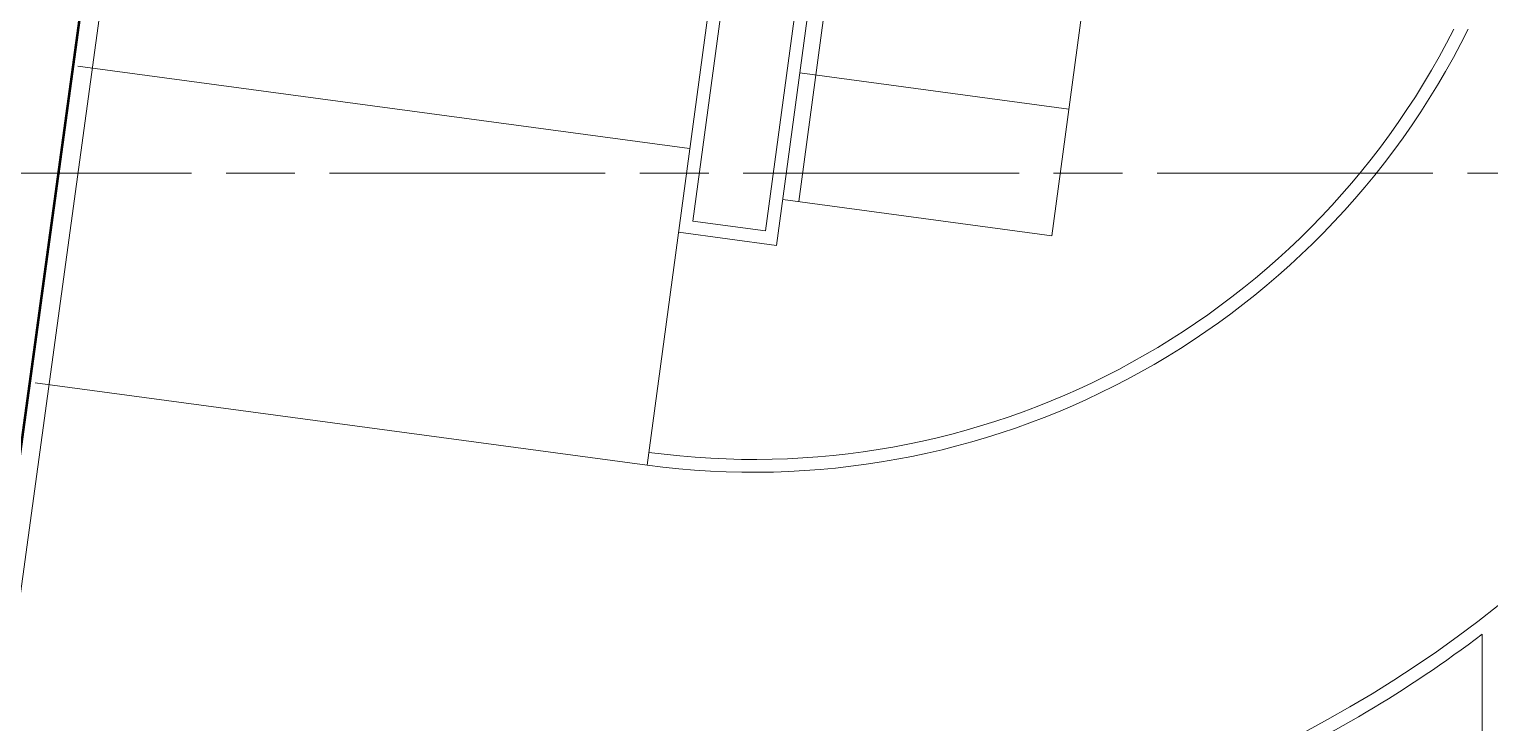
# Model space of a CAD drawing. Header units: millimetres. Extents: x -280308 to 6402717, y -14 to 2073074.
# Drawn here: x -48350 to -36914, y 629273 to 634698 of the extents above; entities that cross this region are included whole.
import ezdxf
from ezdxf.enums import TextEntityAlignment as Align

# ---------------------------------------------------------------- set-up
doc = ezdxf.new("R2010")
doc.units = ezdxf.units.MM
doc.linetypes.add('ACAD_ISO08W100', pattern=[36, 24, -3, 6, -3])
doc.layers.get('0').update_dxf_attribs({"lineweight": 0})
doc.layers.add('A-ANNOTATION', color=144, linetype='Continuous', lineweight=0)
doc.layers.add('A-FURN-EQPM', color=177, linetype='Continuous', lineweight=0)
doc.layers.add('A-TEXT', color=254, linetype='Continuous')
doc.styles.get("Standard").update_dxf_attribs({"font": 'arial.ttf'})

# ---------------------------------------------------------------- blocks, each defined once
blk = doc.blocks.new('A$C834590f0')
at = {"ltscale": 0.25}
for p, q in [((-70323, 714), (-73526, -22668)), ((-67820, -16942), (-66148, -4562)), ((-65562, -6953), (-66633, -14881)), ((-63580, -7220), (-64651, -15148)), ((-67488, -14466), (-72278, -13823)), ((-66623, -13873), (-64517, -14157)), ((-66757, -14864), (-64651, -15148)), ((-67820, -16942), (-72610, -16299)), ((-61281, -20455), (-61281, -18266))]:
    blk.add_line(p, q, dxfattribs=at)
at = {"ltscale": 0.25, "const_width": 20}
blk.add_lwpolyline([(-44, -24263), (0, 0), (-3126, 65), (-32847, 174), (-65523, 65), (-70323, 714), (-73526, -22668), (-68682, -23323), (-34726, -23921), (-16877, -24230), (-44, -24263), (0, 0)], dxfattribs=at)
at = {"ltscale": 0.25}
blk.add_lwpolyline([(-66355, -6104), (-65588, -6207), (-66806, -15224), (-67574, -15120)], dxfattribs=at)
blk.add_lwpolyline([(-66270, -6216), (-65700, -6293), (-66892, -15111), (-67461, -15034)], close=True, dxfattribs=at)
for centre, radius, start, end in [((-66999, -10741), 9350, 262.4048, 342.626), ((-66984, -10752), 6246, 262.3068, 333.5608), ((-66984, -10752), 6146, 262.3068, 333.0963), ((-66999, -10741), 9450, 293.9398, 307.2304)]:
    blk.add_arc(centre, radius, start, end, dxfattribs=at)
at = {"layer": 'A-FURN-EQPM', "color": 0, "linetype": 'ByBlock', "lineweight": -2, "ltscale": 0.25}
blk.add_lwpolyline([(-194, -24113), (-150, -147), (-3128, -85), (-32847, 24), (-65532, -85), (-70195, 545), (-73357, -22540), (-68671, -23173), (-34724, -23771), (-16876, -24080)], close=True, dxfattribs=at)
blk = doc.blocks.new('A$C52fb07ff')
at = {"ltscale": 0.25}
blk.add_blockref('A$C834590f0', (70323, -714), dxfattribs=at)
blk = doc.blocks.new('*U539')
at = {"layer": 'A-ANNOTATION', "linetype": 'ACAD_ISO08W100', "ltscale": 0.25}
blk.add_lwpolyline([(0, -7.641), (0, -228.348)], dxfattribs=at)
at = {"layer": 'A-TEXT'}
blk.add_attdef('N', text='', height=0.9, dxfattribs=at).set_placement((0, 2.75), align=Align.MIDDLE_CENTER)
blk = doc.blocks.new('A$Cf37525da')
at = {"color": 124, "xscale": -360.0000000000001, "yscale": 360.0000000000001, "zscale": 360.0000000000001, "rotation": 270}
blk.add_blockref('*U539', (4644, -13700), dxfattribs=at)
blk = doc.blocks.new('aa')
at = {"ltscale": 0.25}
blk.add_blockref('A$C52fb07ff', (-46014.9, 648945.2), dxfattribs=at)
blk.add_blockref('A$Cf37525da', (22307.9, 647273.3), dxfattribs=at)

msp = doc.modelspace()

# ---------------------------------------------------------------- block references
msp.add_blockref('aa', (0, 0))

doc.saveas('drawing.dxf')
